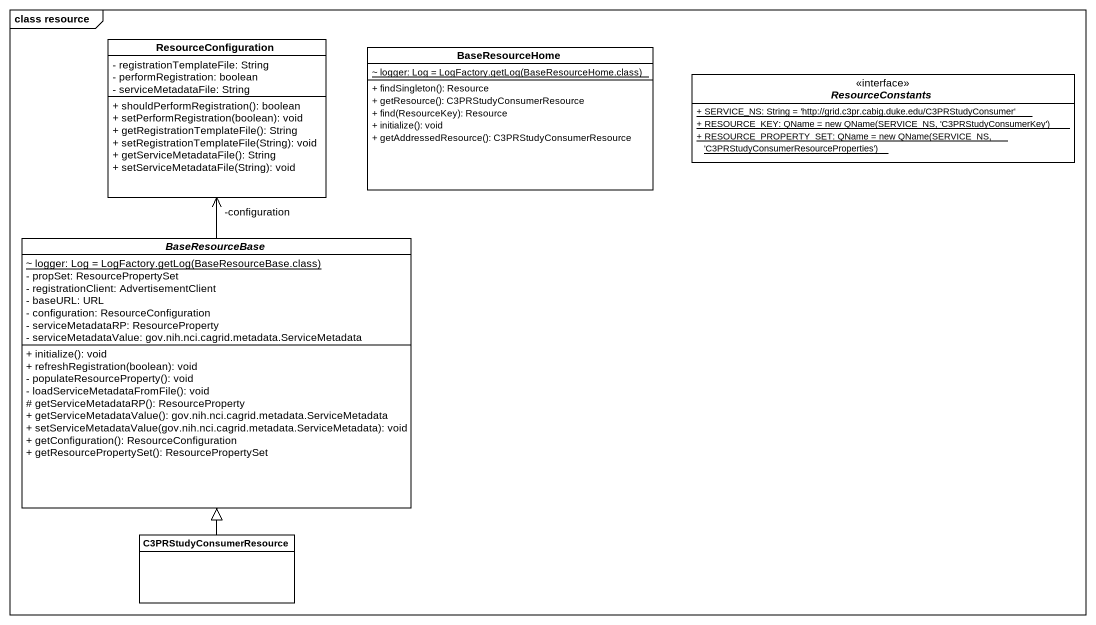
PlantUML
@startuml
mainframe class resource
hide circle
hide empty members
skinparam classAttributeIconSize 0
class ResourceConfiguration {
  - registrationTemplateFile: String
  - performRegistration: boolean
  - serviceMetadataFile: String
  + shouldPerformRegistration(): boolean
  + setPerformRegistration(boolean): void
  + getRegistrationTemplateFile(): String
  + setRegistrationTemplateFile(String): void
  + getServiceMetadataFile(): String
  + setServiceMetadataFile(String): void
}
class BaseResourceHome {
  {static} {field} ~ logger: Log = LogFactory.getLog(BaseResourceHome.class)
  + findSingleton(): Resource
  + getResource(): C3PRStudyConsumerResource
  + find(ResourceKey): Resource
  + initialize(): void
  + getAddressedResource(): C3PRStudyConsumerResource
}
interface ResourceConstants <<interface>> {
  {static} + SERVICE_NS: String = 'http://grid.c3pr.cabig.duke.edu/C3PRStudyConsumer'
  {static} {field} + RESOURCE_KEY: QName = new QName(SERVICE_NS, 'C3PRStudyConsumerKey')
  {static} {field} + RESOURCE_PROPERTY_SET: QName = new QName(SERVICE_NS, 'C3PRStudyConsumerResourceProperties')
}
abstract class BaseResourceBase {
  {static} {field} ~ logger: Log = LogFactory.getLog(BaseResourceBase.class)
  - propSet: ResourcePropertySet
  - registrationClient: AdvertisementClient
  - baseURL: URL
  - configuration: ResourceConfiguration
  - serviceMetadataRP: ResourceProperty
  - serviceMetadataValue: gov.nih.nci.cagrid.metadata.ServiceMetadata
  + initialize(): void
  + refreshRegistration(boolean): void
  - populateResourceProperty(): void
  - loadServiceMetadataFromFile(): void
  # getServiceMetadataRP(): ResourceProperty
  + getServiceMetadataValue(): gov.nih.nci.cagrid.metadata.ServiceMetadata
  + setServiceMetadataValue(gov.nih.nci.cagrid.metadata.ServiceMetadata): void
  + getConfiguration(): ResourceConfiguration
  + getResourcePropertySet(): ResourcePropertySet
}
class C3PRStudyConsumerResource
BaseResourceBase -up-> "-configuration" ResourceConfiguration
C3PRStudyConsumerResource -up-|> BaseResourceBase
@enduml
